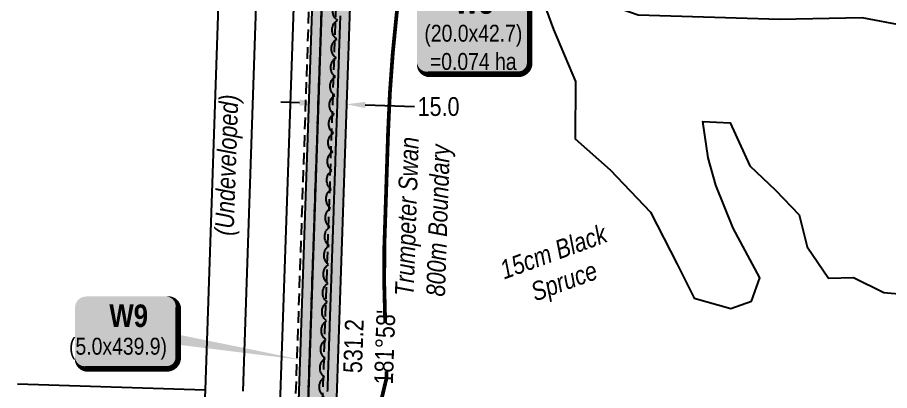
# Model space of a CAD drawing. Extents: x 347027 to 353466, y 6157949 to 6165050.
# Drawn here: x 348839.9 to 349304.3, y 6162503.2 to 6162701.6 of the extents above; entities that cross this region are included whole.
import ezdxf
from ezdxf.enums import TextEntityAlignment as Align

# ---------------------------------------------------------------- set-up
doc = ezdxf.new("R2010")
doc.units = 0
doc.header["$LTSCALE"] = 5
doc.header["$PDSIZE"] = 20
for name, pattern in [('0', [1, 1, 0]), ('DASHDOT2', [5, 2.5, -1.25, 0, -1.25]), ('foc-ACCESSROAD', [3.75, 2.5, -1.25]), ('foc-QUARTERLINE', [33, 25, -3, 2, -3]), ('HIDDEN2', [1.875, 1.25, -0.625]), ('UG_PIPE', [1.875, 1.25, -0.625])]:
    doc.linetypes.add(name, pattern=pattern)
doc.layers.get('Defpoints').update_dxf_attribs({"color": 9})
for name, color, linetype in [('AS-PIPE-UG', 44, 'UG_PIPE'), ('AS-WILDLIFE', 131, 'DASHDOT2'), ('C-RW', 13, 'Continuous'), ('F-AR', 190, 'foc-ACCESSROAD'), ('L-BD', 7, 'Continuous'), ('L-QSEC', 8, 'foc-QUARTERLINE'), ('L-SEC', 7, 'Continuous'), ('P-PROPOSED', 10, 'Continuous'), ('P-PROPOSED-H', 21, 'Continuous'), ('P-TEMP-BLOCKS', 250, 'Continuous'), ('P-TXT', 4, 'Continuous'), ('P-WORKAREA', 113, 'Continuous'), ('P-WORKAREA-H', 111, 'Continuous'), ('T-BUSH', 110, '0'), ('T-BUSH-T', 110, 'Continuous'), ('T-EXISTING TFA', 220, 'HIDDEN2'), ('WETLAND', 143, 'Continuous')]:
    doc.layers.add(name, color=color, linetype=linetype)
doc.layers.add('T-TEXT', color=48, linetype='Continuous', lineweight=18)
doc.styles.add('100L', font='ARIALN.TTF', dxfattribs={"height": 11})
doc.styles.add('240', font='ARIALN.TTF', dxfattribs={"height": 30})
doc.styles.add('80', font='ARIALN.TTF', dxfattribs={"height": 10})
doc.styles.add('80CG', font='ARIALN.TTF', dxfattribs={"height": 10})
doc.styles.add('80L', font='ARIALN.TTF', dxfattribs={"height": 10})
doc.styles.add('80LS', font='ARIALNI.TTF', dxfattribs={"height": 10})
doc.styles.add('BOLD', font='ARIALNB.TTF')
doc.dimstyles.new('Compass 5 000', dxfattribs={"dimscale": 5, "dimtxt": 9, "dimasz": 2, "dimexe": 0.2, "dimexo": 0.0625, "dimgap": 0.5, "dimtad": 0, "dimtih": 1, "dimtoh": 1, "dimzin": 0, "dimdsep": 46, "dimtxsty": '80CG', "dimcen": 0.1, "dimse1": 1, "dimse2": 1, "dimclrd": 256, "dimclrt": 256, "dimaunit": 1, "dimadec": 4, "dimazin": 0, "dimtfac": 0.06, "dimtofl": 0, "dimtmove": 0, "dimatfit": 1, "dimfxl": 0.2, "dimtolj": 1, "dimtzin": 0, "dimlwd": -1, "dimarcsym": 0})

# ---------------------------------------------------------------- blocks, each defined once
blk = doc.blocks.new('*U260')
h = blk.add_hatch(color=191)
edge = h.paths.add_edge_path()
edge.add_line((-24, -29.81), (24, -29.81))
edge.add_arc((24, -23.81), 6, 270, 360)
edge.add_line((30, -23.81), (30, 12.5))
edge.add_arc((24, 12.5), 6, 0, 90)
edge.add_line((24, 18.5), (-24, 18.5))
edge.add_arc((-24, 12.5), 6, 90, 180)
edge.add_line((-30, 12.5), (-30, -23.81))
edge.add_arc((-24, -23.81), 6, 180, 270)
at = {"flags": 128}
blk.add_lwpolyline([(-44.35, 47.77, 0, 7.5, 0), (0, 0, 0, 0, 0)], format="xyseb", dxfattribs=at)
at = {"color": 250, "flags": 128}
blk.add_lwpolyline([(-24, -29.81, 3, 3, 0), (24, -29.81, 3, 3, 0.414214), (30, -23.81, 3, 3, 0), (30, 12.5, 3, 0, 0.414214), (24, 18.5, 0, 0, 0), (-24, 18.5, 0, 0, 0.414214), (-30, 12.5, 0, 0, 0), (-30, -23.81, 0, 3, 0.414214)], format="xyseb", close=True, dxfattribs=at)
at = {"color": 250}
for tag, p, height, style in [('TEMP_AREA_W1_001', (-9.21, 2.24), 12, 'BOLD'), ('ENTER_TEXT_001', (-30.66, -12.47), 9, '80')]:
    blk.add_attdef(tag, p, '', height=height, dxfattribs=dict(at, style=style))
blk = doc.blocks.new('*U208')
h = blk.add_hatch(color=111)
edge = h.paths.add_edge_path()
edge.add_line((-21.5, -20), (21.5, -20))
edge.add_arc((21.5, -14), 6, 270, 360)
edge.add_line((27.5, -14), (27.5, 12.5))
edge.add_arc((21.5, 12.5), 6, 0, 90)
edge.add_line((21.5, 18.5), (-21.5, 18.5))
edge.add_arc((-21.5, 12.5), 6, 90, 180)
edge.add_line((-27.5, 12.5), (-27.5, -14))
edge.add_arc((-21.5, -14), 6, 180, 270)
at = {"color": 250, "flags": 128}
blk.add_lwpolyline([(-21.5, -20, 3, 3, 0), (21.5, -20, 3, 3, 0.414214), (27.5, -14, 3, 3, 0), (27.5, 12.5, 3, 0, 0.414214), (21.5, 18.5, 0, 0, 0), (-21.5, 18.5, 0, 0, 0.414214), (-27.5, 12.5, 0, 0, 0), (-27.5, -14, 0, 3, 0.414214)], format="xyseb", close=True, dxfattribs=at)
at = {"flags": 128}
blk.add_lwpolyline([(94.58, -15.46, 0, 7.5, 0), (0, 0, 0, 0, 0)], format="xyseb", dxfattribs=at)
at = {"color": 250}
for tag, p, height, style in [('TEMP_AREA_W1_001', (-9.21, 2.24), 12, 'BOLD'), ('ENTER_TEXT_001', (-30.66, -12.47), 9, '80')]:
    blk.add_attdef(tag, p, '', height=height, dxfattribs=dict(at, style=style))
blk = doc.blocks.new('*D242')
at = {"layer": 'Defpoints', "color": 0, "transparency": 16777216}
for p in [(349000.28, 6162659.8), (349015.26, 6162659.29), (349015.13, 6162655.44)]:
    blk.add_point(p, dxfattribs=at)
at = {"layer": 'P-TXT', "transparency": 16777216}
for p, q in [((348990.15, 6162656.3), (348980.15, 6162656.64)), ((349025.12, 6162655.1), (349051.41, 6162654.2))]:
    blk.add_line(p, q, dxfattribs=at)
for points in [[(348990.21, 6162657.97), (348990.09, 6162654.63), (349000.14, 6162655.96)], [(349025.18, 6162656.77), (349025.07, 6162653.43), (349015.13, 6162655.44)]]:
    blk.add_solid(points, dxfattribs=at)
at = {"layer": 'P-TXT', "transparency": 16777216, "insert": (349064.16, 6162654.2), "char_height": 10, "attachment_point": 5, "style": '80CG'}
blk.add_mtext('\\A1;15.0', dxfattribs=at)

msp = doc.modelspace()

# ---------------------------------------------------------------- hatches: boundary and pattern name
at = {"layer": 'P-PROPOSED-H'}
h = msp.add_hatch(color=256, dxfattribs=at)
h.dxf.hatch_style = 1
h.paths.add_polyline_path([(349071.588, 6164537.694), (349086.575, 6164537.171), (349067.314, 6163985.307), (349085.005, 6163919), (349074.357, 6163607.538), (349069.582, 6163389.634), (349063.657, 6163274.078), (349041.711, 6163211.971), (349031.091, 6162819.545), (349019.053, 6162769.819), (349000.85, 6162239.091), (348984.963, 6162181.488), (349042.785, 6162018.632), (349032.946, 6161574.903), (349373.228, 6160914.377), (349533.941, 6160881.02), (349622.67, 6160762.612), (349747.609, 6160761.905), (349747.777, 6160766.903), (350146.773, 6160764.643), (350196.848, 6160654.939), (350246.79, 6160654.571), (350406.69, 6160304.187), (350602.109, 6159876.003), (350612.691, 6159864.849), (350870.169, 6159300.714), (351063.137, 6158877.92), (351095.812, 6158809.66), (351136.641, 6158724.366), (351202.148, 6158592.506), (351209.757, 6158577.19), (351214.263, 6158567.999), (351285.68, 6158421.816), (351300.183, 6158379.243), (351284.161, 6158379.77), (351271.791, 6158416.084), (351212.911, 6158501.531), (351199.18, 6158531.605), (351197.229, 6158568.702), (351081.021, 6158802.618), (350856.526, 6159294.487), (350600.089, 6159856.344), (350589.506, 6159867.498), (350393.255, 6160298.066), (350237.261, 6160639.645), (350187.153, 6160640.014), (350137.389, 6160749.7), (349762.275, 6160751.824), (349762.107, 6160746.826), (349615.136, 6160747.659), (349525.341, 6160867.49), (349363.174, 6160901.148), (349017.87, 6161571.424), (349027.731, 6162016.21), (348969.25, 6162180.921), (348985.923, 6162241.373), (349004.119, 6162771.861), (349016.143, 6162821.534), (349026.784, 6163214.739), (349048.792, 6163277.021), (349054.595, 6163390.182), (349059.366, 6163607.958), (349069.942, 6163917.287), (349052.25, 6163983.598), (349071.588, 6164537.694), (349086.575, 6164537.171)])
at = {"layer": 'P-WORKAREA-H'}
h = msp.add_hatch(color=256, dxfattribs=at)
h.dxf.hatch_style = 1
h.paths.add_polyline_path([(349008.613, 6162790.429), (349004.86, 6162796.168), (348999.14, 6162772.542), (348984.738, 6162352.636), (348989.734, 6162352.465), (349004.119, 6162771.861)])

# ---------------------------------------------------------------- linework, layer by layer
at = {"layer": 'AS-PIPE-UG', "flags": 128}
msp.add_lwpolyline([(350606.233, 6159822.139), (350581.856, 6159876.103), (350566.294, 6159911.063), (350525.485, 6160000.319), (350489.242, 6160081.675), (350451.621, 6160162.819), (350393.162, 6160290.907), (350342.291, 6160403.923), (350307.912, 6160478.514), (350271.854, 6160556.687), (350225.734, 6160657.228), (350183.694, 6160750.235), (350178.989, 6160760.653), (350176.652, 6160765.131), (350174.165, 6160767.084), (350169.149, 6160767.253), (350159.026, 6160766.921), (350131.252, 6160766.156), (350038.434, 6160766.884), (349962.199, 6160767.153), (349911.572, 6160767.319), (349821.111, 6160768.301), (349768.205, 6160768.17), (349704.173, 6160766.324), (349645.277, 6160766.557), (349615.536, 6160766.894), (349602.678, 6160766.995), (349595.354, 6160767.123), (349591.057, 6160767.235), (349585.535, 6160768.048), (349582.122, 6160772.777), (349574.905, 6160783.175), (349560.098, 6160802.908), (349541.923, 6160826.232), (349527.078, 6160845.883), (349522.007, 6160852.699), (349517.984, 6160857.478), (349509.628, 6160859.383), (349501.753, 6160861.328), (349458.035, 6160870.269), (349397.689, 6160882.358), (349372.382, 6160887.911), (349363.03, 6160889.734), (349359.052, 6160890.461), (349355.841, 6160893.738), (349350.972, 6160902.952), (349326.169, 6160951.045), (349297.167, 6161008.625), (349263.323, 6161077.612), (349237.273, 6161132.678), (349206.647, 6161191.52), (349124.944, 6161351.368), (349033.772, 6161527.891), (349019.97, 6161555.459), (349012.16, 6161570.787), (349010.934, 6161579.501), (349012.873, 6161640.399), (349016.169, 6161754.347), (349018.203, 6161852.355), (349019.66, 6161927.098), (349021.134, 6162005.991), (349020.773, 6162015.835), (349016.857, 6162029.396), (348976.215, 6162143.455), (348970.748, 6162158.469), (348968.334, 6162166.274), (348964.911, 6162175.797), (348964.201, 6162182.671), (348966.936, 6162196.511), (348979.042, 6162236.427), (348979.873, 6162248.389), (348980.402, 6162266.585), (348981.091, 6162296.204), (348982.412, 6162332.921), (348996.658, 6162748.658), (348994.563, 6162773.577), (348996.214, 6162780.969), (348998.701, 6162789.867), (349000.157, 6162796.317), (349009.301, 6162832.048), (349010.858, 6162838.707), (349012.97, 6162849.73), (349016.052, 6162901.998), (349018.784, 6163063.771), (349022.035, 6163145.951), (349025.679, 6163219.387), (349026.925, 6163230.185), (349029.068, 6163235.561), (349033.709, 6163247.646), (349038.683, 6163261.26), (349043.091, 6163274.224), (349044.189, 6163284.381), (349045.101, 6163310.608), (349048.614, 6163392.995), (349052.321, 6163534.578), (349055.417, 6163647.465), (349059.034, 6163750.988), (349061.617, 6163816.331), (349060.481, 6163826.642), (349058.231, 6163843.244), (349056.507, 6163864.63), (349059.206, 6163928.427), (349055.245, 6163953.174), (349047.717, 6163973.031), (349047.366, 6163984.451), (349047.801, 6164003.503), (349048.981, 6164029.197), (349049.861, 6164060.916), (349053.619, 6164118.51), (349056.581, 6164219.829), (349059.451, 6164307.086), (349063.279, 6164397.644), (349064.376, 6164460.371), (349063.394, 6164486.11)], dxfattribs=at)
at = {"layer": 'AS-WILDLIFE', "const_width": 2, "flags": 128}
msp.add_lwpolyline([(349021.65, 6162177.75), (349016.106, 6162231.343), (349014.033, 6162254.653), (349012.645, 6162278.014), (349011.945, 6162301.405), (349011.933, 6162324.807), (349012.609, 6162348.199), (349013.972, 6162371.561), (349016.022, 6162394.872), (349018.756, 6162418.114), (349022.173, 6162441.265), (349026.269, 6162464.306), (349031.04, 6162487.216), (349036.483, 6162509.976), (349035.232, 6162559.327), (349035.272, 6162579.59), (349037.27, 6162640.526), (349038.244, 6162661.689), (349039.778, 6162682.818), (349041.872, 6162703.899), (349044.523, 6162724.917), (349047.73, 6162745.858), (349050.728, 6162763.839), (349054.849, 6162786.533), (349059.623, 6162809.099), (349065.045, 6162831.518), (349071.112, 6162853.771), (349077.817, 6162875.84), (349085.157, 6162897.707), (349093.124, 6162919.352), (349101.712, 6162940.759), (349128.049, 6163003.562), (349137.585, 6163025.385), (349147.767, 6163046.914), (349158.586, 6163068.13), (349170.031, 6163089.015), (349182.093, 6163109.55), (349194.761, 6163129.716), (349208.024, 6163149.496), (349226.234, 6163175.798), (349239.423, 6163194.288), (349253.138, 6163212.392), (349267.367, 6163230.095), (349282.098, 6163247.381), (349297.32, 6163264.238), (349313.019, 6163280.651), (349329.184, 6163296.606), (349345.799, 6163312.09), (349361.873, 6163329.258), (349378.447, 6163345.942), (349395.509, 6163362.128), (349413.043, 6163377.801), (349431.033, 6163392.948), (349449.465, 6163407.556), (349468.32, 6163421.611), (349487.585, 6163435.101), (349507.24, 6163448.014), (349527.269, 6163460.34), (349547.655, 6163472.066), (349568.379, 6163483.184), (349595.351, 6163497.17), (349616.179, 6163507.61), (349637.312, 6163517.417), (349658.731, 6163526.584), (349680.416, 6163535.101), (349702.348, 6163542.96), (349724.507, 6163550.155), (349746.873, 6163556.679), (349751.105, 6163580.221), (349756.042, 6163603.625), (349761.677, 6163626.871), (349768.007, 6163649.938), (349775.026, 6163672.804), (349782.727, 6163695.449), (349791.104, 6163717.854), (349800.148, 6163739.997), (349809.852, 6163761.859), (349820.208, 6163783.421), (349831.205, 6163804.662), (349853.183, 6163845.621), (349865.138, 6163867.1), (349877.746, 6163888.201), (349890.998, 6163908.905), (349904.879, 6163929.192), (349914.13, 6163941.858)], dxfattribs=at)
at = {"layer": 'C-RW', "flags": 128}
msp.add_lwpolyline([(348985.923, 6162241.373), (349004.119, 6162771.861), (349016.143, 6162821.534), (349026.784, 6163214.739), (349048.792, 6163277.021), (349054.595, 6163390.182), (349059.366, 6163607.958), (349069.942, 6163917.287), (349052.25, 6163983.598), (349071.588, 6164537.694), (349061.58, 6164537.573), (349041.608, 6163965.311), (349054.888, 6163915.535), (349044.376, 6163608.379), (349039.61, 6163390.784), (349033.927, 6163279.964), (349017.272, 6163232.832), (349006.825, 6162846.78), (348989.183, 6162773.904), (348970.996, 6162243.655)], dxfattribs=at)
at = {"layer": 'F-AR', "linetype": 'ByBlock', "flags": 128}
msp.add_lwpolyline([(349432.455, 6162487.166), (349418.467, 6162504.441), (349372.717, 6162558.461), (349357.972, 6162590.297), (349348.756, 6162628.209), (349344.175, 6162659.378), (349330.935, 6162677.884), (349312.287, 6162697.146), (349289.679, 6162701.454), (349245.912, 6162700.575), (349170.501, 6162702.81), (349132.083, 6162716.421), (349092.003, 6162732.473), (349052.169, 6162756.093), (349015.553, 6162779.82), (348991.111, 6162817.188), (348986.79, 6162845.53), (348987.986, 6162890.252)], dxfattribs=at)
at = {"layer": 'L-QSEC'}
msp.add_line((348839.874, 6162506.827), (348939.777, 6162503.516), dxfattribs=at)
at = {"layer": 'L-SEC'}
for p, q in [((348967.368, 6163307.792), (348939.777, 6162503.516)), ((348987.468, 6163307.102), (348959.877, 6162502.826)), ((348939.777, 6162503.516), (348912.197, 6161699.255))]:
    msp.add_line(p, q, dxfattribs=at)
at = {"layer": 'P-PROPOSED', "flags": 128}
msp.add_lwpolyline([(348985.923, 6162241.373), (349004.119, 6162771.861), (349016.143, 6162821.534), (349026.784, 6163214.739), (349048.792, 6163277.021), (349054.595, 6163390.182), (349059.366, 6163607.958), (349069.942, 6163917.287), (349052.25, 6163983.598), (349071.588, 6164537.694), (349086.575, 6164537.171), (349071.588, 6164537.694), (349086.575, 6164537.171), (349067.314, 6163985.307), (349085.005, 6163919), (349074.357, 6163607.538), (349069.582, 6163389.634), (349063.657, 6163274.078), (349041.711, 6163211.971), (349031.091, 6162819.545), (349019.053, 6162769.819), (349000.85, 6162239.091)], dxfattribs=at)
at = {"layer": 'P-WORKAREA', "flags": 128}
msp.add_lwpolyline([(349008.613, 6162790.429), (349004.119, 6162771.861), (348989.734, 6162352.465), (348984.738, 6162352.636), (348999.14, 6162772.542), (349004.86, 6162796.168)], close=True, dxfattribs=at)
at = {"layer": 'T-BUSH', "flags": 128}
msp.add_lwpolyline([(349149.417, 6161452.198, -0.5205671), (349139.912, 6161449.092, -0.5205671), (349130.406, 6161445.986, -0.5205671), (349120.901, 6161442.88, -0.5205671), (349113.919, 6161446.311, -0.5205671), (349108.966, 6161454.998, -0.5205671), (349104.012, 6161463.685, -0.5205671), (349099.545, 6161472.623, -0.5205671), (349095.32, 6161481.687, -0.5205671), (349091.094, 6161490.75, -0.5205671), (349086.868, 6161499.813, -0.5205671), (349082.642, 6161508.877, -0.5205671), (349078.417, 6161517.94, -0.5205671), (349074.191, 6161527.003, -0.5205671), (349069.868, 6161535.781, -0.5205671), (349060.984, 6161531.189, -0.5205671), (349052.101, 6161526.597, -0.5205671), (349047.188, 6161533.973, -0.5205671), (349042.81, 6161542.964, -0.5205671), (349038.433, 6161551.955, -0.5205671), (349043.49, 6161556.49, -0.5205671), (349043.893, 6161562.717, -0.5205671), (349038.721, 6161571.276, -0.5205671), (349037.518, 6161580.458, -0.5205671), (349036.986, 6161590.444, -0.5205671), (349032.941, 6161596.867, -0.5205671), (349026.734, 6161600.796, -0.5205671), (349027.016, 6161610.792, -0.5205671), (349027.299, 6161620.788, -0.5205671), (349027.582, 6161630.784, -0.5205671), (349027.864, 6161640.78, -0.5205671), (349028.147, 6161650.776, -0.5205671), (349028.43, 6161660.772, -0.5205671), (349028.712, 6161670.768, -0.5205671), (349028.969, 6161680.764, -0.5205671), (349029.216, 6161690.761, -0.5205671), (349029.463, 6161700.758, -0.5205671), (349029.71, 6161710.755, -0.5205671), (349029.956, 6161720.752, -0.5205671), (349030.2, 6161730.749, -0.5205671), (349030.36, 6161740.748, -0.5205671), (349030.52, 6161750.747, -0.5205671), (349030.679, 6161760.745, -0.5205671), (349030.839, 6161770.744, -0.5205671), (349030.998, 6161780.743, -0.5205671), (349031.158, 6161790.741, -0.5205671), (349031.318, 6161800.74, -0.5205671), (349031.477, 6161810.739, -0.5205671), (349031.637, 6161820.738, -0.5205671), (349031.797, 6161830.736, -0.5205671), (349031.956, 6161840.735, -0.5205671), (349032.116, 6161850.734, -0.5205671), (349032.276, 6161860.733, -0.5205671), (349032.435, 6161870.731, -0.5205671), (349032.718, 6161880.726, -0.5205671), (349033.131, 6161890.718, -0.5205671), (349033.544, 6161900.709, -0.5205671), (349033.957, 6161910.701, -0.5205671), (349034.369, 6161920.692, -0.5205671), (349034.782, 6161930.684, -0.5205671), (349041.451, 6161935.146, -0.5205671), (349051.316, 6161936.783, -0.5205671), (349057.466, 6161941.6, -0.5205671), (349057.563, 6161951.6, -0.5205671), (349057.659, 6161961.599, -0.5205671), (349057.756, 6161971.599, -0.5205671), (349057.853, 6161981.598, -0.5205671), (349057.949, 6161991.598, -0.5205671), (349057.081, 6162000.6, -0.5205671), (349047.206, 6162000.315, -0.5205671), (349045.683, 6162010.199, -0.5205671), (349044.16, 6162020.082, -0.5205671), (349042.636, 6162029.965, -0.5205671), (349040.614, 6162039.336, -0.5205671), (349030.694, 6162040.599, -0.5205671), (349026, 6162048.375, -0.5205671), (349022.617, 6162057.785, -0.5205671), (349019.235, 6162067.196, -0.5205671), (349015.853, 6162076.607, -0.5205671), (349012.47, 6162086.017, -0.5205671), (349009.088, 6162095.428, -0.5205671), (349005.706, 6162104.838, -0.5205671), (349002.323, 6162114.249, -0.5205671), (348998.941, 6162123.66, -0.5205671), (348995.559, 6162133.07, -0.5205671), (348992.176, 6162142.481, -0.5205671), (348988.794, 6162151.891, -0.5205671), (348985.411, 6162161.302, -0.5205671), (348982.533, 6162170.83, -0.5205671), (348986.479, 6162179.214, -0.5205671), (348991.483, 6162187.434, -0.5205671), (348992.239, 6162197.405, -0.5205671), (348992.996, 6162207.377, -0.5205671), (348993.752, 6162217.348, -0.5205671), (348994.508, 6162227.319, -0.5205671), (348995.265, 6162237.291, -0.5205671), (348996.021, 6162247.262, -0.5205671), (348996.778, 6162257.233, -0.5205671), (348997.534, 6162267.205, -0.5205671), (348998.291, 6162277.176, -0.5205671), (348999.047, 6162287.147, -0.5205671), (348999.804, 6162297.119, -0.5205671), (349000.56, 6162307.09, -0.5205671), (349001.316, 6162317.061, -0.5205671), (349002.073, 6162327.033, -0.5205671), (349002.829, 6162337.004, -0.5205671), (349003.586, 6162346.975, -0.5205671), (349004.342, 6162356.947, -0.5205671), (349005.099, 6162366.918, -0.5205671), (349005.855, 6162376.889, -0.5205671), (349006.612, 6162386.861, -0.5205671), (349007.368, 6162396.832, -0.5205671), (349008.124, 6162406.804, -0.5205671), (349008.881, 6162416.775, -0.5205671), (349009.637, 6162426.746, -0.5205671), (349006.282, 6162434.105, -0.5205671), (349000.945, 6162440.318, -0.5205671), (349001.304, 6162450.311, -0.5205671), (349001.662, 6162460.305, -0.5205671), (349002.021, 6162470.298, -0.5205671), (349002.379, 6162480.292, -0.5205671), (349002.738, 6162490.286, -0.5205671), (349003.096, 6162500.279, -0.5205671), (349003.455, 6162510.273, -0.5205671), (349003.814, 6162520.266, -0.5205671), (349004.172, 6162530.26, -0.5205671), (349004.531, 6162540.253, -0.5205671), (349004.889, 6162550.247, -0.5205671), (349005.248, 6162560.241, -0.5205671), (349005.606, 6162570.234, -0.5205671), (349005.965, 6162580.228, -0.5205671), (349006.323, 6162590.221, -0.5205671), (349006.682, 6162600.215, -0.5205671), (349007.041, 6162610.208, -0.5205671), (349007.399, 6162620.202, -0.5205671), (349007.758, 6162630.196, -0.5205671), (349008.116, 6162640.189, -0.5205671), (349008.475, 6162650.183, -0.5205671), (349008.833, 6162660.176, -0.5205671), (349009.192, 6162670.17, -0.5205671), (349009.55, 6162680.163, -0.5205671), (349009.909, 6162690.157, -0.5205671), (349010.268, 6162700.151, -0.5205671), (349010.626, 6162710.144, -0.5205671), (349010.985, 6162720.138, -0.5205671), (349011.343, 6162730.131, -0.5205671), (349016.859, 6162734.189, -0.5205671), (349026.805, 6162733.148, -0.5205671), (349029.962, 6162740.336, -0.5205671), (349030.83, 6162750.298, -0.5205671), (349031.698, 6162760.26, -0.5205671), (349038.061, 6162762.986, -0.5205671)], format="xyb", dxfattribs=at)
at = {"layer": 'T-EXISTING TFA', "flags": 128}
msp.add_lwpolyline([(349008.613, 6162790.429), (349014.244, 6162781.82), (349011.586, 6162770.84), (348997.225, 6162352.151), (348989.734, 6162352.465), (349004.119, 6162771.861)], close=True, dxfattribs=at)
at = {"layer": 'WETLAND'}
msp.add_lwpolyline([(349117.454, 6162716.981), (349125.394, 6162695.268), (349137.164, 6162667.57), (349136.824, 6162637.086), (349155.586, 6162620.561), (349176.959, 6162598.016), (349191.165, 6162570.389), (349200.218, 6162552.365), (349219.881, 6162546.837), (349230.738, 6162550.807), (349235.258, 6162563.127), (349221.088, 6162589.537), (349211.894, 6162612.432), (349207.819, 6162626.943), (349204.821, 6162646.361), (349219.472, 6162645.564), (349229.883, 6162622.703), (349243.667, 6162609.692), (349256.234, 6162596.645), (349260.379, 6162579.699), (349271.833, 6162562.963), (349285.231, 6162563.349), (349301.311, 6162555.28), (349333.084, 6162552.539)], dxfattribs=at)

# ---------------------------------------------------------------- block references
at = {"layer": 'P-TEMP-BLOCKS'}
ref = msp.add_blockref('*U260', (349082.688, 6162701.244), dxfattribs=dict(at, xscale=0.999755, yscale=0.999755, zscale=0.999755))
ref.add_attrib('TEMP_AREA_W1_001', 'W8', (349072.664, 6162703.59), dxfattribs={"layer": '0', "color": 250, "height": 11.9971, "style": 'BOLD'})
ref.add_attrib('ENTER_TEXT_001', '(20.0x42.7)', (349056.619, 6162688.776), dxfattribs={"layer": '0', "color": 250, "height": 8.9978, "style": '80'})
ref.add_attrib('ENTER_TEXT_002', '=0.074 ha', (349059.559, 6162673.743), dxfattribs={"layer": '0', "color": 250, "height": 8.9978, "style": '80'})
at = {"layer": 'P-TEMP-BLOCKS', "xscale": 0.99973765, "yscale": 0.99973765, "zscale": 0.99973765}
msp.add_blockref('*U208', (348898.02, 6162534.729), dxfattribs=at).add_auto_attribs({'TEMP_AREA_W1_001': 'W9', 'ENTER_TEXT_001': '(5.0x439.9)'})

# ---------------------------------------------------------------- texts
at = {"layer": 'AS-WILDLIFE', "insert": (349057.055, 6162593.882), "char_height": 9.99755, "attachment_point": 5, "rotation": 88.12272, "style": '240'}
msp.add_mtext_dynamic_manual_height_columns('{\\fArial Narrow|b0|i1|c0|p34; Trumpeter Swan\\P800m Boundary}', width=87.69993, gutter_width=45.011, heights=[0], dxfattribs=at)
at = {"layer": 'T-BUSH-T', "insert": (349094.905, 6162571.345), "char_height": 9.99755, "attachment_point": 1, "rotation": 20, "style": '100L'}
msp.add_mtext_dynamic_manual_height_columns('\\pi0.91371;{\\fArial Narrow|b0|i1|c0|p34;15cm Black \\P\\pi12.37407;Spruce}', width=59.93733, gutter_width=55.013, heights=[0], dxfattribs=at)
at = {"layer": 'T-TEXT', "style": '80LS'}
msp.add_text('(Undeveloped)', height=9.99755, rotation=88.03639, dxfattribs=at).set_placement((348951.255, 6162623.122), align=Align.MIDDLE_CENTER)

# ---------------------------------------------------------------- dimensions: what is measured, and where the dimension line sits
at = {"layer": 'P-TXT'}
dim = msp.add_linear_dim(base=(349015.13, 6162655.443), p1=(349000.275, 6162659.802), p2=(349015.262, 6162659.288), angle=358.03557, text='15.0', dimstyle='Compass 5 000', dxfattribs=at)
dim.commit()
dim.dimension.update_dxf_attribs({"geometry": '*D242', "text_midpoint": (349064.164, 6162654.199), "dimtype": 161})

# ---------------------------------------------------------------- next in the draw order: texts
at = {"layer": 'L-BD', "color": 6, "insert": (349013.838, 6162526.977), "char_height": 9.99738, "width": 25.61112, "attachment_point": 2, "rotation": 88.0356, "style": '80L', "bg_fill": 3, "box_fill_scale": 1, "bg_fill_color": 256, "bg_fill_transparency": 0}
msp.add_mtext("531.2 181°58'", dxfattribs=at)

# ---------------------------------------------------------------- next in the draw order: linework, layer by layer
at = {"layer": 'P-PROPOSED'}
msp.add_polyline3d([(349011.746, 6162702.545, 892.138), (349011.711, 6162701.545, 892.271), (349011.677, 6162700.546, 892.195), (349011.643, 6162699.547, 892.078), (349011.609, 6162698.547, 892.034), (349011.574, 6162697.548, 892.036), (349011.54, 6162696.549, 892.04), (349011.506, 6162695.549, 892.019), (349011.471, 6162694.55, 892.002), (349011.437, 6162693.551, 891.991), (349011.403, 6162692.551, 891.986), (349011.369, 6162691.552, 891.98), (349011.334, 6162690.553, 891.977), (349011.3, 6162689.553, 891.981), (349011.266, 6162688.554, 892.052), (349011.231, 6162687.555, 892.045), (349011.197, 6162686.555, 891.973), (349011.163, 6162685.556, 891.936), (349011.129, 6162684.556, 891.976), (349011.094, 6162683.557, 891.985), (349011.06, 6162682.558, 892.007), (349011.026, 6162681.558, 892.002), (349010.992, 6162680.559, 891.94), (349010.957, 6162679.56, 891.977), (349010.923, 6162678.56, 892.048), (349010.889, 6162677.561, 892.072), (349010.854, 6162676.562, 892.041), (349010.82, 6162675.562, 892.033), (349010.786, 6162674.563, 892.031), (349010.752, 6162673.564, 892.018), (349010.717, 6162672.564, 892.004), (349010.683, 6162671.565, 892.017), (349010.649, 6162670.566, 891.986), (349010.615, 6162669.566, 891.956), (349010.58, 6162668.567, 891.954), (349010.546, 6162667.568, 891.995), (349010.512, 6162666.568, 891.952), (349010.477, 6162665.569, 891.914), (349010.443, 6162664.57, 891.921), (349010.409, 6162663.57, 891.853), (349010.375, 6162662.571, 891.782), (349010.34, 6162661.572, 891.831), (349010.306, 6162660.572, 891.851), (349010.272, 6162659.573, 891.838), (349010.237, 6162658.574, 891.775), (349010.203, 6162657.574, 891.769), (349010.169, 6162656.575, 891.788), (349010.135, 6162655.576, 891.819), (349010.1, 6162654.576, 891.876), (349010.066, 6162653.577, 891.93), (349010.032, 6162652.578, 891.92), (349009.998, 6162651.578, 891.864), (349009.963, 6162650.579, 891.851), (349009.929, 6162649.58, 891.839), (349009.895, 6162648.58, 891.811), (349009.86, 6162647.581, 891.835), (349009.826, 6162646.582, 891.865), (349009.792, 6162645.582, 891.854), (349009.758, 6162644.583, 891.863), (349009.723, 6162643.584, 891.878), (349009.689, 6162642.584, 891.843), (349009.655, 6162641.585, 891.803), (349009.621, 6162640.586, 891.839), (349009.586, 6162639.586, 891.816), (349009.552, 6162638.587, 891.765), (349009.518, 6162637.588, 891.714), (349009.483, 6162636.588, 891.722), (349009.449, 6162635.589, 891.788), (349009.415, 6162634.59, 891.797), (349009.381, 6162633.59, 891.79), (349009.346, 6162632.591, 891.774), (349009.312, 6162631.592, 891.742), (349009.278, 6162630.592, 891.733), (349009.243, 6162629.593, 891.729), (349009.209, 6162628.594, 891.756), (349009.175, 6162627.594, 891.795), (349009.141, 6162626.595, 891.821), (349009.106, 6162625.596, 891.831), (349009.072, 6162624.596, 891.81), (349009.038, 6162623.597, 891.823), (349009.004, 6162622.598, 891.856), (349008.969, 6162621.598, 891.886), (349008.935, 6162620.599, 891.85), (349008.901, 6162619.6, 891.777), (349008.866, 6162618.6, 891.757), (349008.832, 6162617.601, 891.79), (349008.798, 6162616.602, 891.83), (349008.764, 6162615.602, 891.858), (349008.729, 6162614.603, 891.884), (349008.695, 6162613.604, 891.883), (349008.661, 6162612.604, 891.785), (349008.626, 6162611.605, 891.797), (349008.592, 6162610.606, 891.867), (349008.558, 6162609.606, 891.885), (349008.524, 6162608.607, 891.784), (349008.489, 6162607.608, 891.776), (349008.455, 6162606.608, 891.86), (349008.421, 6162605.609, 891.888), (349008.387, 6162604.61, 891.796), (349008.352, 6162603.61, 891.754), (349008.318, 6162602.611, 891.784), (349008.284, 6162601.612, 891.822), (349008.249, 6162600.612, 891.825), (349008.215, 6162599.613, 891.813), (349008.181, 6162598.614, 891.809), (349008.147, 6162597.614, 891.798), (349008.112, 6162596.615, 891.778), (349008.078, 6162595.615, 891.758), (349008.044, 6162594.616, 891.752), (349008.01, 6162593.617, 891.744), (349007.975, 6162592.617, 891.717), (349007.941, 6162591.618, 891.714), (349007.907, 6162590.619, 891.751), (349007.872, 6162589.619, 891.71), (349007.838, 6162588.62, 891.656), (349007.804, 6162587.621, 891.644), (349007.77, 6162586.621, 891.63), (349007.735, 6162585.622, 891.575), (349007.701, 6162584.623, 891.567), (349007.667, 6162583.623, 891.634), (349007.632, 6162582.624, 891.645), (349007.598, 6162581.625, 891.632), (349007.564, 6162580.625, 891.686), (349007.53, 6162579.626, 891.732), (349007.495, 6162578.627, 891.748), (349007.461, 6162577.627, 891.758), (349007.427, 6162576.628, 891.743), (349007.393, 6162575.629, 891.62), (349007.358, 6162574.629, 891.548), (349007.324, 6162573.63, 891.512), (349007.29, 6162572.631, 891.472), (349007.255, 6162571.631, 891.447), (349007.221, 6162570.632, 891.436), (349007.187, 6162569.633, 891.461), (349007.153, 6162568.633, 891.542), (349007.118, 6162567.634, 891.598), (349007.084, 6162566.635, 891.627), (349007.05, 6162565.635, 891.632), (349007.015, 6162564.636, 891.623), (349006.981, 6162563.637, 891.595), (349006.947, 6162562.637, 891.605), (349006.913, 6162561.638, 891.632), (349006.878, 6162560.639, 891.631), (349006.844, 6162559.639, 891.618), (349006.81, 6162558.64, 891.581), (349006.776, 6162557.641, 891.522), (349006.741, 6162556.641, 891.503), (349006.707, 6162555.642, 891.497), (349006.673, 6162554.643, 891.445), (349006.638, 6162553.643, 891.383), (349006.604, 6162552.644, 891.428), (349006.57, 6162551.645, 891.512), (349006.536, 6162550.645, 891.527), (349006.501, 6162549.646, 891.512), (349006.467, 6162548.647, 891.489), (349006.433, 6162547.647, 891.478), (349006.399, 6162546.648, 891.492), (349006.364, 6162545.649, 891.506), (349006.33, 6162544.649, 891.483), (349006.296, 6162543.65, 891.45), (349006.261, 6162542.651, 891.42), (349006.227, 6162541.651, 891.396), (349006.193, 6162540.652, 891.397), (349006.159, 6162539.653, 891.445), (349006.124, 6162538.653, 891.503), (349006.09, 6162537.654, 891.547), (349006.056, 6162536.655, 891.566), (349006.021, 6162535.655, 891.552), (349005.987, 6162534.656, 891.509), (349005.953, 6162533.657, 891.467), (349005.919, 6162532.657, 891.507), (349005.884, 6162531.658, 891.522), (349005.85, 6162530.659, 891.511), (349005.816, 6162529.659, 891.5), (349005.782, 6162528.66, 891.497), (349005.747, 6162527.661, 891.504), (349005.713, 6162526.661, 891.508), (349005.679, 6162525.662, 891.512), (349005.644, 6162524.663, 891.531), (349005.61, 6162523.663, 891.556), (349005.576, 6162522.664, 891.52), (349005.542, 6162521.665, 891.502), (349005.507, 6162520.665, 891.5), (349005.473, 6162519.666, 891.449), (349005.439, 6162518.667, 891.373), (349005.405, 6162517.667, 891.321), (349005.37, 6162516.668, 891.301), (349005.336, 6162515.669, 891.313), (349005.302, 6162514.669, 891.301), (349005.267, 6162513.67, 891.321), (349005.233, 6162512.671, 891.369), (349005.199, 6162511.671, 891.406), (349005.165, 6162510.672, 891.416), (349005.13, 6162509.673, 891.427), (349005.096, 6162508.673, 891.433), (349005.062, 6162507.674, 891.442), (349005.027, 6162506.674, 891.43), (349004.993, 6162505.675, 891.416), (349004.959, 6162504.676, 891.409), (349004.925, 6162503.676, 891.396), (349004.89, 6162502.677, 891.389)], dxfattribs=at)

doc.saveas('drawing.dxf')
